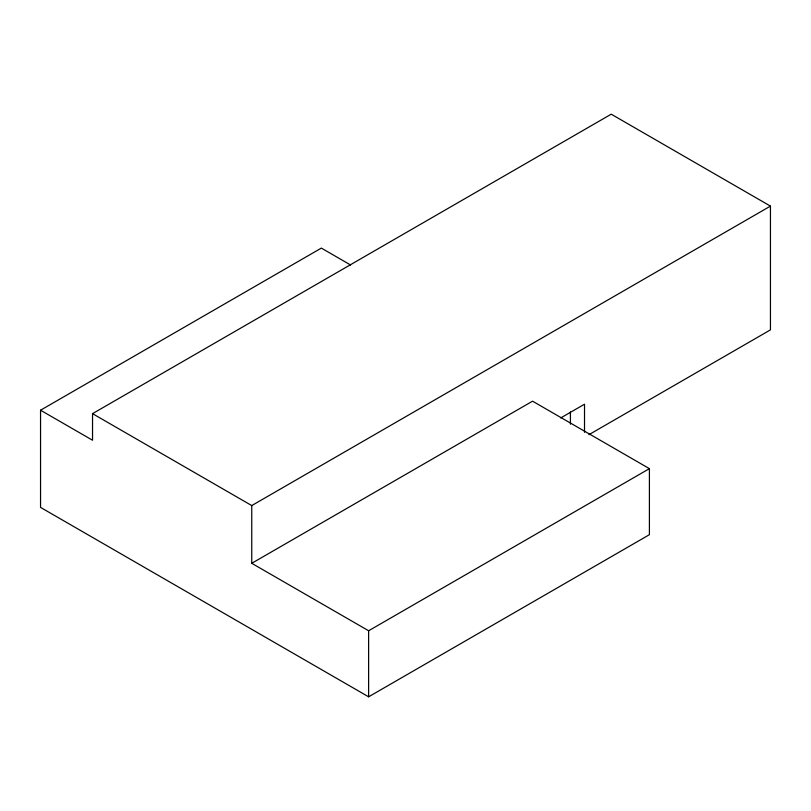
<?xml version="1.0" encoding="UTF-8"?>
<svg xmlns="http://www.w3.org/2000/svg" width="811" height="811" viewBox="0 0 811 811"><rect width="100%" height="100%" fill="white"/><g stroke="black" fill="none" stroke-linecap="round" stroke-linejoin="round"><path stroke-width="1.22" d="M588.898 434.696L770.45 329.874L770.45 206.116L251.755 505.577L251.755 563.3L532.553 401.181L649.408 468.646L649.408 534.692L368.62 696.811L40.55 507.402L40.55 410.214L321.349 248.095L350.585 264.984M40.55 410.214L92.535 440.231L92.535 413.651L611.23 114.189L770.45 206.116M560.705 417.949L584.518 404.202L584.518 432.334M251.755 563.3L368.62 630.765L649.408 468.646M92.535 413.651L251.755 505.577M570.417 411.958L570.417 424.194M368.62 630.765L368.62 696.811"/></g></svg>
